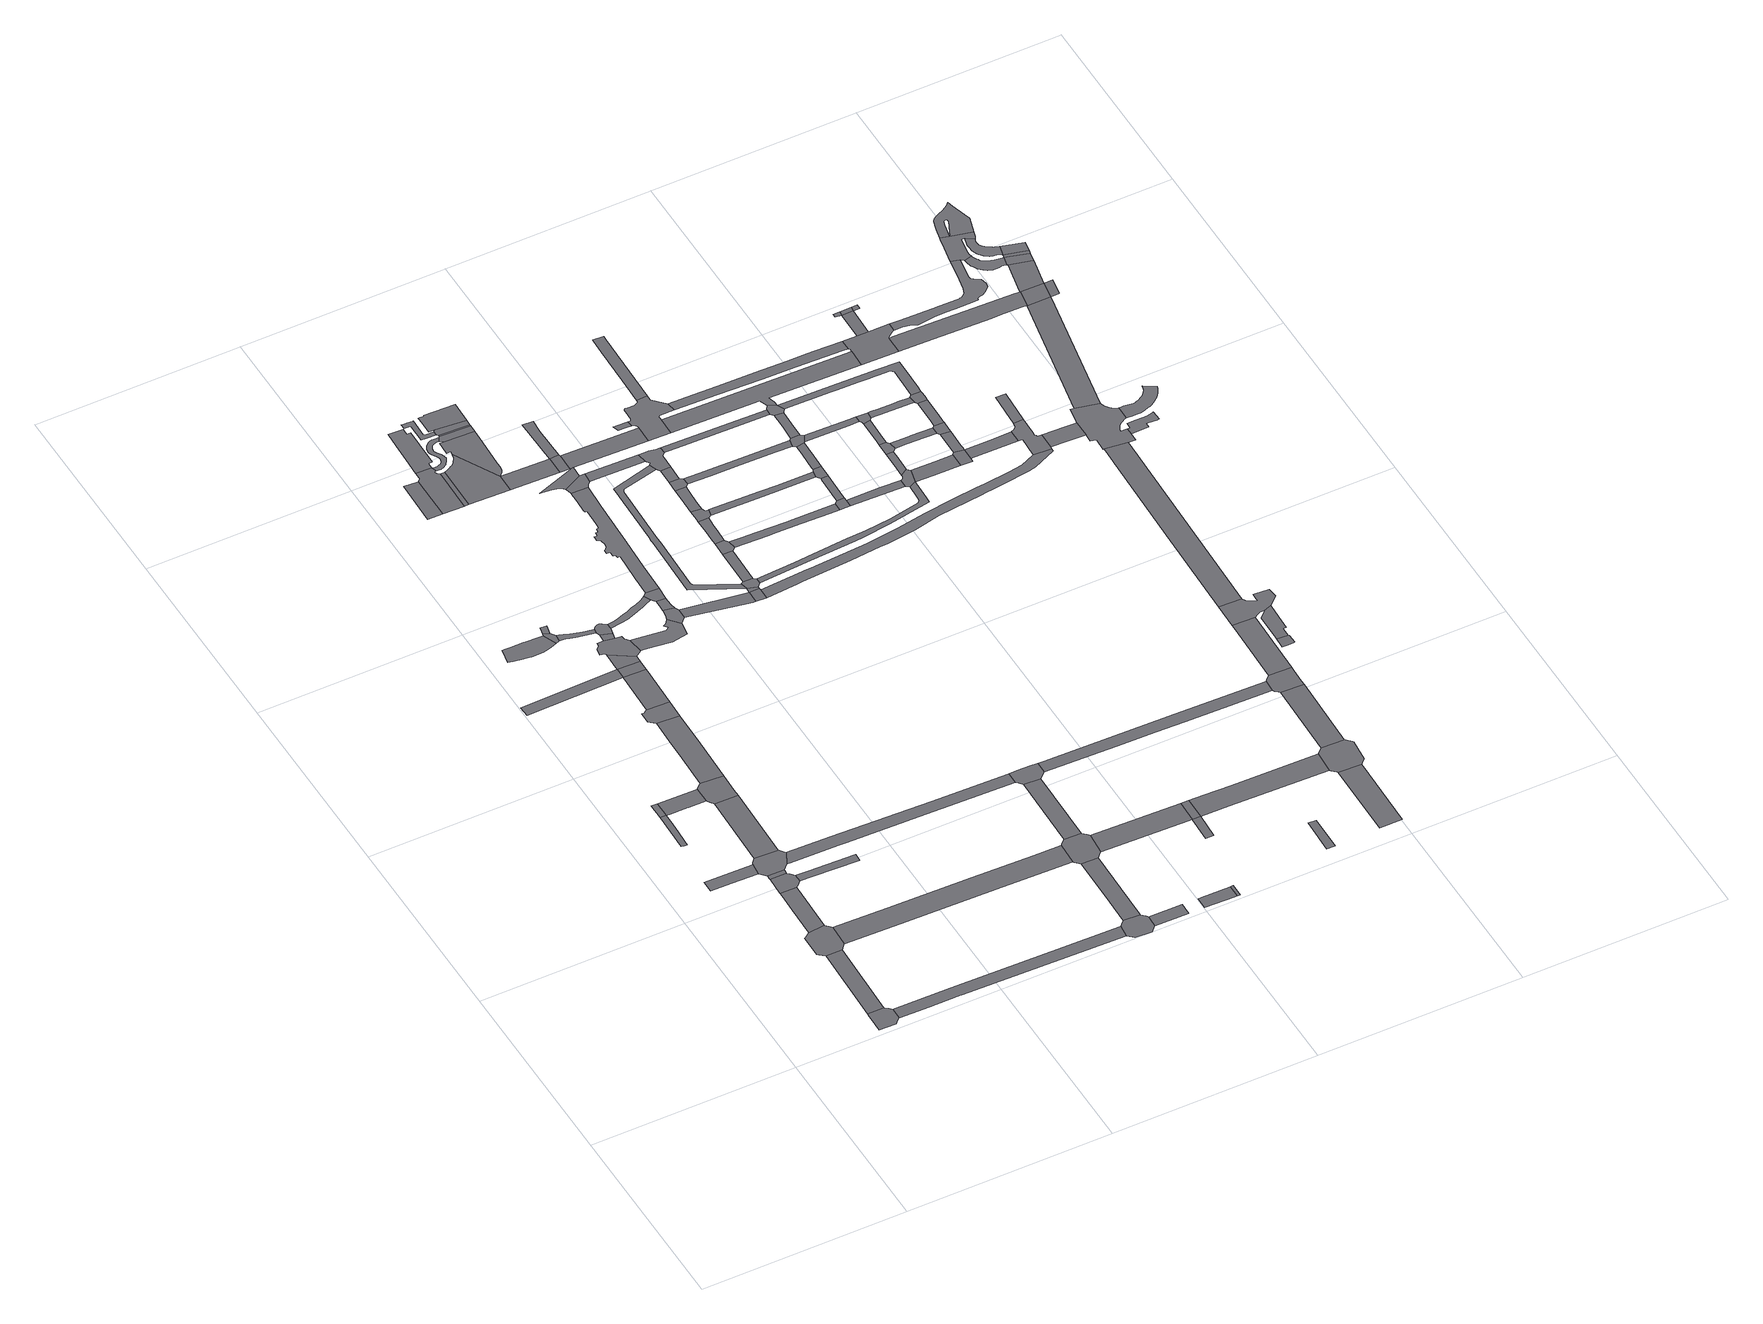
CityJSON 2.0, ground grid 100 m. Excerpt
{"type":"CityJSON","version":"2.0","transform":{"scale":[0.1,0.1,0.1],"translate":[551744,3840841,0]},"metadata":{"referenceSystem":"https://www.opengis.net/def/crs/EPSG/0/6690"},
"CityObjects":{
"road1":{"type":"Road","geometry":[{"type":"MultiSurface","lod":"1","boundaries":[[[0,1,2,3,4,5,6,7,8,9,10,11]]]}]},
"road2":{"type":"Road","attributes":{"RoadStructureAttribute.sectionType":"1"},"geometry":[{"type":"MultiSurface","lod":"1","boundaries":[[[12,13,14,0,11]]]}]},
"road3":{"type":"Road","attributes":{"RoadStructureAttribute.sectionType":"1"},"geometry":[{"type":"MultiSurface","lod":"1","boundaries":[[[15,16,17,18,19,20]]]}]},
"road4":{"type":"Road","geometry":[{"type":"MultiSurface","lod":"1","boundaries":[[[21,22,23,24,25,26,27,14,13,28,29,30]]]}]},
"road5":{"type":"Road","geometry":[{"type":"MultiSurface","lod":"1","boundaries":[[[31,32,33,34,35,36,37,38,39]]]}]},
"road6":{"type":"Road","geometry":[{"type":"MultiSurface","lod":"1","boundaries":[[[40,31,39,41]]]}]},
"road7":{"type":"Road","attributes":{"RoadStructureAttribute.sectionType":"1"},"geometry":[{"type":"MultiSurface","lod":"1","boundaries":[[[42,43,44,45,46,23,22,47,48]]]}]},
"road8":{"type":"Road","geometry":[{"type":"MultiSurface","lod":"1","boundaries":[[[49,50,51,42,48,52,53,54,55,56,57,58,59]]]}]},
"road9":{"type":"Road","attributes":{"RoadStructureAttribute.sectionType":"1"},"geometry":[{"type":"MultiSurface","lod":"1","boundaries":[[[60,61,62,49,59,63,64,65]]]}]},
"road10":{"type":"Road","attributes":{"RoadStructureAttribute.sectionType":"1"},"geometry":[{"type":"MultiSurface","lod":"1","boundaries":[[[41,39,66,67,68,69,70]]]}]},
"road11":{"type":"Road","geometry":[{"type":"MultiSurface","lod":"1","boundaries":[[[71,72,20,19,73,74,60,65,75,76,77,78,79]]]}]},
"road12":{"type":"Road","attributes":{"RoadStructureAttribute.sectionType":"1"},"geometry":[{"type":"MultiSurface","lod":"1","boundaries":[[[80,71,79,81]]]}]},
"road13":{"type":"Road","attributes":{"RoadStructureAttribute.sectionType":"1"},"geometry":[{"type":"MultiSurface","lod":"1","boundaries":[[[82,83,84,85]]]}]},
"road14":{"type":"Road","geometry":[{"type":"MultiSurface","lod":"1","boundaries":[[[86,87,88,70,69,89,90,80,81,91,92]]]}]},
"road15":{"type":"Road","attributes":{"RoadStructureAttribute.sectionType":"1"},"geometry":[{"type":"MultiSurface","lod":"1","boundaries":[[[93,94,95,96,97,55,54]]]}]},
"road16":{"type":"Road","attributes":{"RoadStructureAttribute.sectionType":"1"},"geometry":[{"type":"MultiSurface","lod":"1","boundaries":[[[98,99,100,101,102,103,104,105,106,107,108,109,110,111,112,113,114]]]}]},
"road17":{"type":"Road","attributes":{"RoadStructureAttribute.sectionType":"1"},"geometry":[{"type":"MultiSurface","lod":"1","boundaries":[[[115,116,117,86,92,118,119]]]}]},
"road18":{"type":"Road","attributes":{"RoadStructureAttribute.sectionType":"1"},"geometry":[{"type":"MultiSurface","lod":"1","boundaries":[[[120,121,8,7,122,123,124,125,126,127,128,129]]]}]},
"road19":{"type":"Road","geometry":[{"type":"MultiSurface","lod":"1","boundaries":[[[130,114,113,131,132,133]]]}]},
"road20":{"type":"Road","geometry":[{"type":"MultiSurface","lod":"1","boundaries":[[[134,135,136,137,138,139,140,115,119,141]]]}]},
"road21":{"type":"Road","geometry":[{"type":"MultiSurface","lod":"1","boundaries":[[[142,143,130,133]]]}]},
"road22":{"type":"Road","attributes":{"RoadStructureAttribute.sectionType":"1"},"geometry":[{"type":"MultiSurface","lod":"1","boundaries":[[[85,134,141,144]]]}]},
"road23":{"type":"Road","attributes":{"RoadStructureAttribute.sectionType":"1"},"geometry":[{"type":"MultiSurface","lod":"1","boundaries":[[[145,146,147,148,149,150,132,131,151,152,153,154,155,156]]]}]},
"road24":{"type":"Road","attributes":{"RoadStructureAttribute.sectionType":"1"},"geometry":[{"type":"MultiSurface","lod":"1","boundaries":[[[157,158,159,30,29,160,161,162,163]]]}]},
"road25":{"type":"Road","geometry":[{"type":"MultiSurface","lod":"1","boundaries":[[[82,85,144,164]]]}]},
"road26":{"type":"Road","attributes":{"RoadStructureAttribute.sectionType":"1"},"geometry":[{"type":"MultiSurface","lod":"1","boundaries":[[[165,82,164,166]]]}]},
"road27":{"type":"Road","geometry":[{"type":"MultiSurface","lod":"1","boundaries":[[[167,168,169,170,171,172,173,165,166,174,175,176,177,178,179]]]}]},
"road28":{"type":"Road","attributes":{"RoadStructureAttribute.sectionType":"1"},"geometry":[{"type":"MultiSurface","lod":"1","boundaries":[[[180,167,179,181]]]}]},
"road29":{"type":"Road","geometry":[{"type":"MultiSurface","lod":"1","boundaries":[[[182,183,184,185,186,156,155,180,181,187,188]]]}]},
"road30":{"type":"Road","attributes":{"RoadStructureAttribute.sectionType":"1"},"geometry":[{"type":"MultiSurface","lod":"1","boundaries":[[[189,190,191,192]]]}]},
"road31":{"type":"Road","attributes":{"RoadStructureAttribute.sectionType":"1"},"geometry":[{"type":"MultiSurface","lod":"1","boundaries":[[[193,194,76,75,195,196,197,198,199,200]]]}]},
"road32":{"type":"Road","geometry":[{"type":"MultiSurface","lod":"1","boundaries":[[[201,202,203,192,191,204,205,206,207,208,209,210,211]]]}]},
"road33":{"type":"Road","attributes":{"RoadStructureAttribute.sectionType":"1"},"geometry":[{"type":"MultiSurface","lod":"1","boundaries":[[[212,213,214,215,216,217,218,176,175,219,220,221,222,223]]]}]},
"road34":{"type":"Road","attributes":{"RoadStructureAttribute.sectionType":"1"},"geometry":[{"type":"MultiSurface","lod":"1","boundaries":[[[224,225,226,227,228,229,230,231,232,188,187,233,234,235,236,237,238,239,240,241]]]}]},
"road35":{"type":"Road","attributes":{"RoadStructureAttribute.sectionType":"1"},"geometry":[{"type":"MultiSurface","lod":"1","boundaries":[[[205,204,242,243]]]}]},
"road36":{"type":"Road","geometry":[{"type":"MultiSurface","lod":"1","boundaries":[[[244,245,246,247,201,211,248,249,250,251,252,253,254]]]}]},
"road37":{"type":"Road","geometry":[{"type":"MultiSurface","lod":"1","boundaries":[[[255,256,257,258,259,260,261,262,263,264,265,266,267,268,269,270,271,272,273,274,211,210,275,276,277,278,279,280,281,282,283,284,285,286,287,288,289,290,291,292,293,294,295,296,297]]]}]},
"road38":{"type":"Road","geometry":[{"type":"MultiSurface","lod":"1","boundaries":[[[298,299,300,212,223,301,302,303]]]}]},
"road39":{"type":"Road","geometry":[{"type":"MultiSurface","lod":"1","boundaries":[[[304,305,306,307,308,309,310,243,242,311,312]]]}]},
"road40":{"type":"Road","attributes":{"RoadStructureAttribute.sectionType":"1"},"geometry":[{"type":"MultiSurface","lod":"1","boundaries":[[[313,314,298,303,315,316]]]}]},
"road41":{"type":"Road","geometry":[{"type":"MultiSurface","lod":"1","boundaries":[[[317,224,241,313,316,318]]]}]},
"road42":{"type":"Road","attributes":{"RoadStructureAttribute.sectionType":"1"},"geometry":[{"type":"MultiSurface","lod":"1","boundaries":[[[319,320,321,322,323,324,325,326,327,328,329,330,331,332,333,334]]]}]},
"road43":{"type":"Road","geometry":[{"type":"MultiSurface","lod":"1","boundaries":[[[335,336,337,129,128,338,339,340,341,342,343,344,345,346]]]}]},
"road44":{"type":"Road","attributes":{"RoadStructureAttribute.sectionType":"1"},"geometry":[{"type":"MultiSurface","lod":"1","boundaries":[[[347,348,349,304,312,350,351,352,353,354,355,356]]]}]},
"road45":{"type":"Road","geometry":[{"type":"MultiSurface","lod":"1","boundaries":[[[357,297,296,358,359,356,355,360]]]}]},
"road46":{"type":"Road","attributes":{"RoadStructureAttribute.sectionType":"1"},"geometry":[{"type":"MultiSurface","lod":"1","boundaries":[[[361,362,335,346,363,364,365]]]}]},
"road47":{"type":"Road","attributes":{"RoadStructureAttribute.sectionType":"1"},"geometry":[{"type":"MultiSurface","lod":"1","boundaries":[[[366,357,360,367]]]}]},
"road48":{"type":"Road","attributes":{"RoadStructureAttribute.sectionType":"1"},"geometry":[{"type":"MultiSurface","lod":"1","boundaries":[[[368,369,370,371,372,373,374,375,376,377,378,379,380,381,382,383,384,385,386,387,388,389,390,391,392,393,394,395,396,397,398,399,400,401,317,318,402,403,404,405,406,407,408,409,410]]]}]},
"road49":{"type":"Road","geometry":[{"type":"MultiSurface","lod":"1","boundaries":[[[411,412,334,333,413,414,366,367,415]]]}]},
"road50":{"type":"Road","attributes":{"RoadStructureAttribute.sectionType":"1"},"geometry":[{"type":"MultiSurface","lod":"1","boundaries":[[[416,417,418,419,420,421,411,415,422]]]}]},
"road51":{"type":"Road","attributes":{"RoadStructureAttribute.sectionType":"1"},"geometry":[{"type":"MultiSurface","lod":"1","boundaries":[[[302,301,423,424,425]]]}]},
"road52":{"type":"Road","attributes":{"RoadStructureAttribute.sectionType":"1"},"geometry":[{"type":"MultiSurface","lod":"1","boundaries":[[[312,311,426,427]]]}]},
"road53":{"type":"Road","attributes":{"RoadStructureAttribute.sectionType":"1"},"geometry":[{"type":"MultiSurface","lod":"1","boundaries":[[[344,428,343,342,429,430]]]}]},
"road54":{"type":"Road","geometry":[{"type":"MultiSurface","lod":"1","boundaries":[[[431,432,433,163,162,434,435,361,365,436,437,438,439,440,441,442]]]}]},
"road55":{"type":"Road","attributes":{"RoadStructureAttribute.sectionType":"1"},"geometry":[{"type":"MultiSurface","lod":"1","boundaries":[[[443,444,445,446,447,448,449,450]]]}]},
"road56":{"type":"Road","geometry":[{"type":"MultiSurface","lod":"1","boundaries":[[[450,449,451,368,410,452,453,454,455]]]}]},
"road57":{"type":"Road","attributes":{"RoadStructureAttribute.sectionType":"1"},"geometry":[{"type":"MultiSurface","lod":"1","boundaries":[[[456,457,431,442,458]]]}]},
"road58":{"type":"Road","geometry":[{"type":"MultiSurface","lod":"1","boundaries":[[[459,427,426,460,461]]]}]},
"road59":{"type":"Road","geometry":[{"type":"MultiSurface","lod":"1","boundaries":[[[462,425,424,463,464]]]}]},
"road60":{"type":"Road","attributes":{"RoadStructureAttribute.sectionType":"1"},"geometry":[{"type":"MultiSurface","lod":"1","boundaries":[[[465,466,467,468,469,470,471,472,473,474,475,476,477,478,479,480]]]}]},
"road61":{"type":"Road","attributes":{"RoadStructureAttribute.sectionType":"1"},"geometry":[{"type":"MultiSurface","lod":"1","boundaries":[[[471,425,462,481]]]}]},
"road62":{"type":"Road","attributes":{"RoadStructureAttribute.sectionType":"1"},"geometry":[{"type":"MultiSurface","lod":"1","boundaries":[[[482,483,484,427,459]]]}]},
"road63":{"type":"Road","geometry":[{"type":"MultiSurface","lod":"1","boundaries":[[[485,472,471,481,486,487,488]]]}]},
"road64":{"type":"Road","geometry":[{"type":"MultiSurface","lod":"1","boundaries":[[[489,490,491,200,199,492,456,458,493,494,495]]]}]},
"road65":{"type":"Road","attributes":{"RoadStructureAttribute.sectionType":"1"},"geometry":[{"type":"MultiSurface","lod":"1","boundaries":[[[496,485,488,497]]]}]},
"road66":{"type":"Road","attributes":{"RoadStructureAttribute.sectionType":"1"},"geometry":[{"type":"MultiSurface","lod":"1","boundaries":[[[498,499,500,501,502,503]]]}]},
"road67":{"type":"Road","geometry":[{"type":"MultiSurface","lod":"1","boundaries":[[[504,496,497,505,506,507]]]}]},
"road68":{"type":"Road","attributes":{"RoadStructureAttribute.sectionType":"1"},"geometry":[{"type":"MultiSurface","lod":"1","boundaries":[[[455,454,508,509,510]]]}]},
"road69":{"type":"Road","attributes":{"RoadStructureAttribute.sectionType":"1"},"geometry":[{"type":"MultiSurface","lod":"1","boundaries":[[[511,512,513,514,504,507,515,516,517,518]]]}]},
"road70":{"type":"Road","attributes":{"RoadStructureAttribute.sectionType":"1"},"geometry":[{"type":"MultiSurface","lod":"1","boundaries":[[[439,438,519,520,521]]]}]},
"road71":{"type":"Road","geometry":[{"type":"MultiSurface","lod":"1","boundaries":[[[503,502,522,523]]]}]},
"road72":{"type":"Road","attributes":{"RoadStructureAttribute.sectionType":"1"},"geometry":[{"type":"MultiSurface","lod":"1","boundaries":[[[461,460,443,524,525]]]}]},
"road73":{"type":"Road","geometry":[{"type":"MultiSurface","lod":"1","boundaries":[[[526,527,511,518,528,529,530,531]]]}]},
"road74":{"type":"Road","attributes":{"RoadStructureAttribute.sectionType":"1"},"geometry":[{"type":"MultiSurface","lod":"1","boundaries":[[[532,533,526,531,534,535,536]]]}]},
"road75":{"type":"Road","geometry":[{"type":"MultiSurface","lod":"1","boundaries":[[[537,532,536,538,539,540]]]}]},
"road76":{"type":"Road","attributes":{"RoadStructureAttribute.sectionType":"1"},"geometry":[{"type":"MultiSurface","lod":"1","boundaries":[[[541,537,540,542]]]}]},
"road77":{"type":"Road","geometry":[{"type":"MultiSurface","lod":"1","boundaries":[[[543,544,545,510,509,546,465,480,541,542,547,548,549]]]}]},
"road78":{"type":"Road","geometry":[{"type":"MultiSurface","lod":"1","boundaries":[[[550,551,552,553,554,555,556]]]}]},
"road79":{"type":"Road","geometry":[{"type":"MultiSurface","lod":"1","boundaries":[[[520,557,558,559]]]}]},
"road80":{"type":"Road","geometry":[{"type":"MultiSurface","lod":"1","boundaries":[[[521,520,559,560]]]}]},
"road81":{"type":"Road","attributes":{"RoadStructureAttribute.sectionType":"1"},"geometry":[{"type":"MultiSurface","lod":"1","boundaries":[[[561,562,563,564,565,506,505,566,567,568,569,570,571]]]}]},
"road82":{"type":"Road","geometry":[{"type":"MultiSurface","lod":"1","boundaries":[[[572,573,574,575,576,577,578,579,580,581,582,556,555,583,584,585,586,525,524,587,588,589,590,591,592,593]]]}]},
"road83":{"type":"Road","attributes":{"RoadStructureAttribute.sectionType":"1"},"geometry":[{"type":"MultiSurface","lod":"1","boundaries":[[[594,595,596,529,528,597,598,599]]]}]},
"road84":{"type":"Road","attributes":{"RoadStructureAttribute.sectionType":"1"},"geometry":[{"type":"MultiSurface","lod":"1","boundaries":[[[600,601,602,603,604,605,606,607,608,609,610,611,612,613,614,615,616,617,618,487,486]]]}]},
"road85":{"type":"Road","attributes":{"RoadStructureAttribute.sectionType":"1"},"geometry":[{"type":"MultiSurface","lod":"1","boundaries":[[[619,620,621,622,539,538,623,624,625,626,627,628]]]}]},
"road86":{"type":"Road","attributes":{"RoadStructureAttribute.sectionType":"1"},"geometry":[{"type":"MultiSurface","lod":"1","boundaries":[[[629,630,631,632,574,573,633,634,635]]]}]},
"road87":{"type":"Road","attributes":{"RoadStructureAttribute.sectionType":"1"},"geometry":[{"type":"MultiSurface","lod":"1","boundaries":[[[636,637,549,548,638,639,640,641,642]]]}]},
"road88":{"type":"Road","attributes":{"RoadStructureAttribute.sectionType":"1"},"geometry":[{"type":"MultiSurface","lod":"1","boundaries":[[[643,644,495,494,645,646,647,648,649,650,651]]]}]},
"road89":{"type":"Road","geometry":[{"type":"MultiSurface","lod":"1","boundaries":[[[652,571,570,653,654,655]]]}]},
"road90":{"type":"Road","geometry":[{"type":"MultiSurface","lod":"1","boundaries":[[[656,657,658,659]]]}]},
"road91":{"type":"Road","attributes":{"RoadStructureAttribute.sectionType":"1"},"geometry":[{"type":"MultiSurface","lod":"1","boundaries":[[[660,661,662,652,655,663,664]]]}]},
"road92":{"type":"Road","attributes":{"RoadStructureAttribute.sectionType":"1"},"geometry":[{"type":"MultiSurface","lod":"1","boundaries":[[[665,666,560,559,667,668,669]]]}]},
"road93":{"type":"Road","geometry":[{"type":"MultiSurface","lod":"1","boundaries":[[[670,671,599,598,660,664]]]}]},
"road94":{"type":"Road","attributes":{"RoadStructureAttribute.sectionType":"1"},"geometry":[{"type":"MultiSurface","lod":"1","boundaries":[[[672,673,674,675,676,671,670]]]}]},
"road95":{"type":"Road","attributes":{"RoadStructureAttribute.sectionType":"1"},"geometry":[{"type":"MultiSurface","lod":"1","boundaries":[[[677,678,679,680,681,682,683,684,685,686,687,688,689,464,463,690,691,692,693,694,695,696,697,698,699,700,701,702,703,704]]]}]},
"road96":{"type":"Road","geometry":[{"type":"MultiSurface","lod":"1","boundaries":[[[705,706,628,627,674,673,707,708]]]}]},
"road97":{"type":"Road","attributes":{"RoadStructureAttribute.sectionType":"1"},"geometry":[{"type":"MultiSurface","lod":"1","boundaries":[[[709,654,653,710,711]]]}]},
"road98":{"type":"Road","attributes":{"RoadStructureAttribute.sectionType":"1"},"geometry":[{"type":"MultiSurface","lod":"1","boundaries":[[[712,713,714,706,705,715,716]]]}]},
"road99":{"type":"Road","geometry":[{"type":"MultiSurface","lod":"1","boundaries":[[[717,642,641,712,716,718,719]]]}]},
"road100":{"type":"Road","geometry":[{"type":"MultiSurface","lod":"1","boundaries":[[[588,587,720,717,719,721,722,723,724]]]}]},
"road101":{"type":"Road","attributes":{"RoadStructureAttribute.sectionType":"1"},"geometry":[{"type":"MultiSurface","lod":"1","boundaries":[[[725,708,707,726,727,728]]]}]},
"road102":{"type":"Road","attributes":{"RoadStructureAttribute.sectionType":"1"},"geometry":[{"type":"MultiSurface","lod":"1","boundaries":[[[729,730,731,732,733,734,593,592,735,736,737,738,739,740]]]}]},
"road103":{"type":"Road","geometry":[{"type":"MultiSurface","lod":"1","boundaries":[[[741,742,743,744,745,711,710,609,608,746]]]}]},
"road104":{"type":"Road","attributes":{"RoadStructureAttribute.sectionType":"1"},"geometry":[{"type":"MultiSurface","lod":"1","boundaries":[[[747,748,749,750]]]}]},
"road105":{"type":"Road","attributes":{"RoadStructureAttribute.sectionType":"1"},"geometry":[{"type":"MultiSurface","lod":"1","boundaries":[[[751,752,753,742,741,754,755]]]}]},
"road106":{"type":"Road","geometry":[{"type":"MultiSurface","lod":"1","boundaries":[[[756,751,755,757,758,759]]]}]},
"road107":{"type":"Road","attributes":{"RoadStructureAttribute.sectionType":"1"},"geometry":[{"type":"MultiSurface","lod":"1","boundaries":[[[760,761,762,763,756,759]]]}]},
"road108":{"type":"Road","geometry":[{"type":"MultiSurface","lod":"1","boundaries":[[[764,765,766,669,668,767,768,747,750,769,770,771,772,773,774,775]]]}]},
"road109":{"type":"Road","attributes":{"RoadStructureAttribute.sectionType":"1"},"geometry":[{"type":"MultiSurface","lod":"1","boundaries":[[[776,746,608,777,778,779,780]]]}]},
"road110":{"type":"Road","geometry":[{"type":"MultiSurface","lod":"1","boundaries":[[[728,727,781,782,762,761,783,784]]]}]},
"road111":{"type":"Road","attributes":{"RoadStructureAttribute.sectionType":"1"},"geometry":[{"type":"MultiSurface","lod":"1","boundaries":[[[785,786,787,788,789,719,718,790,791,792,793,794,795,796,797,798,799,800,801,802]]]}]},
"road112":{"type":"Road","attributes":{"RoadStructureAttribute.sectionType":"1"},"geometry":[{"type":"MultiSurface","lod":"1","boundaries":[[[803,804,758,757,805,806,807,808,809]]]}]},
"road113":{"type":"Road","attributes":{"RoadStructureAttribute.sectionType":"1"},"geometry":[{"type":"MultiSurface","lod":"1","boundaries":[[[810,764,775,811,812]]]}]},
"road114":{"type":"Road","attributes":{"RoadStructureAttribute.sectionType":"1"},"geometry":[{"type":"MultiSurface","lod":"1","boundaries":[[[813,814,815,816,817,818,784,783,819,820,821,822]]]}]},
"road115":{"type":"Road","geometry":[{"type":"MultiSurface","lod":"1","boundaries":[[[823,780,779,824,825,826]]]}]},
"road116":{"type":"Road","geometry":[{"type":"MultiSurface","lod":"1","boundaries":[[[827,828,829,651,650,830,831,810,812,832,833,834]]]}]},
"road117":{"type":"Road","attributes":{"RoadStructureAttribute.sectionType":"1"},"geometry":[{"type":"MultiSurface","lod":"1","boundaries":[[[835,836,823,826,837,838,839]]]}]},
"road118":{"type":"Road","geometry":[{"type":"MultiSurface","lod":"1","boundaries":[[[840,809,808,835,839,841,842]]]}]},
"road119":{"type":"Road","attributes":{"RoadStructureAttribute.sectionType":"1"},"geometry":[{"type":"MultiSurface","lod":"1","boundaries":[[[843,844,827,834,845]]]}]},
"road120":{"type":"Road","attributes":{"RoadStructureAttribute.sectionType":"1"},"geometry":[{"type":"MultiSurface","lod":"1","boundaries":[[[846,847,840,842,848,849,850,851]]]}]},
"road121":{"type":"Road","geometry":[{"type":"MultiSurface","lod":"1","boundaries":[[[801,822,821,846,851,852,853,802]]]}]},
"road122":{"type":"Road","geometry":[{"type":"MultiSurface","lod":"1","boundaries":[[[854,826,825,855,856]]]}]},
"road123":{"type":"Road","geometry":[{"type":"MultiSurface","lod":"1","boundaries":[[[857,858,859,860,861,862,863]]]}]},
"road124":{"type":"Road","geometry":[{"type":"MultiSurface","lod":"1","boundaries":[[[740,739,864,865,724,723,866,867,868,869,870,871,872,873,874]]]}]},
"road125":{"type":"Road","geometry":[{"type":"MultiSurface","lod":"1","boundaries":[[[875,843,845,876,877,878,879,880,881,882,883,884,885,886,887,888,889,890,891]]]}]},
"road126":{"type":"Road","attributes":{"RoadStructureAttribute.sectionType":"1"},"geometry":[{"type":"MultiSurface","lod":"1","boundaries":[[[892,893,894,895,881,880,896,897,898,857,863]]]}]},
"road127":{"type":"Road","geometry":[{"type":"MultiSurface","lod":"1","boundaries":[[[899,900,901,902]]]}]},
"road128":{"type":"Road","attributes":{"RoadStructureAttribute.sectionType":"1"},"geometry":[{"type":"MultiSurface","lod":"1","boundaries":[[[901,874,873,903]]]}]},
"road129":{"type":"Road","geometry":[{"type":"MultiSurface","lod":"1","boundaries":[[[904,902,901,903]]]}]},
"road130":{"type":"Road","geometry":[{"type":"MultiSurface","lod":"1","boundaries":[[[905,906,907,908,909,910,911,912,913,914,856,855,915,916,677,704,917,918,919]]]}]},
"road131":{"type":"Road","geometry":[{"type":"MultiSurface","lod":"1","boundaries":[[[920,921,904,903]]]}]},
"road132":{"type":"Road","attributes":{"RoadStructureAttribute.sectionType":"1"},"geometry":[{"type":"MultiSurface","lod":"1","boundaries":[[[922,923,924,925,875,891,926,927,928]]]}]},
"road133":{"type":"Road","geometry":[{"type":"MultiSurface","lod":"1","boundaries":[[[929,930,931,932,912,911]]]}]},
"road134":{"type":"Road","attributes":{"RoadStructureAttribute.sectionType":"1"},"geometry":[{"type":"MultiSurface","lod":"1","boundaries":[[[933,919,918,934,935,936]]]}]},
"road135":{"type":"Road","geometry":[{"type":"MultiSurface","lod":"1","boundaries":[[[937,938,936,935,939,940,941,942,922,928,943,944,945,946,947,948,949,950,951,952,953,954,955,956,957,958,959,960,961,962]]]}]},
"road136":{"type":"Road","attributes":{"RoadStructureAttribute.sectionType":"1"},"geometry":[{"type":"MultiSurface","lod":"1","boundaries":[[[963,964,965,966,967,867,866,968,969,970,971,972,973]]]}]},
"road137":{"type":"Road","attributes":{"RoadStructureAttribute.sectionType":"1"},"geometry":[{"type":"MultiSurface","lod":"1","boundaries":[[[974,975,976,977,978,979,980,981,982,983,984,985,986,987,872,871,988,989,990,991,992,993,994,995,996,997,998,999,1000,1001,1002,1003,1004,1005,1006,1007,1008,1009,1010,1011,1012,1013,1014]]]}]},
"road138":{"type":"Road","attributes":{"RoadStructureAttribute.sectionType":"1"},"geometry":[{"type":"MultiSurface","lod":"1","boundaries":[[[1015,1016,1017,1018,1019,1020,1021,945,944,1022,1023,1024,1025,1026]]]}]},
"road139":{"type":"Road","attributes":{"RoadStructureAttribute.sectionType":"1"},"geometry":[{"type":"MultiSurface","lod":"1","boundaries":[[[1027,962,961,1028,1029]]]}]},
"road140":{"type":"Road","attributes":{"RoadStructureAttribute.sectionType":"1"},"geometry":[{"type":"MultiSurface","lod":"1","boundaries":[[[1030,1031,1032,1033,1034,1035,1036,1037,1038,1039,1040,1041,1042,955,954,1043,1044,1045,1046,1047,1048,1049,1050,1051,1052,1053,1054,1055,1056,1057,1058]]]}]},
"road141":{"type":"Road","geometry":[{"type":"MultiSurface","lod":"1","boundaries":[[[1059,1060,1061,974,1014,1062,1063,1064,1065,1066,1067,1068,1069,1070,1071,1072,1073,1074]]]}]},
"road142":{"type":"Road","attributes":{"RoadStructureAttribute.sectionType":"1"},"geometry":[{"type":"MultiSurface","lod":"1","boundaries":[[[1075,1076,1077,1078,1079,1080,1081,1082,1083,1084,1064,1063,1085,1086,1087,1088,1089,1090,1091,1092,1093,1094,1095,1096,1097,1098,1099]]]}]},
"road143":{"type":"Road","geometry":[{"type":"MultiSurface","lod":"1","boundaries":[[[973,972,1027,1029,1100]]]}]},
"road144":{"type":"Road","attributes":{"RoadStructureAttribute.sectionType":"1"},"geometry":[{"type":"MultiSurface","lod":"1","boundaries":[[[1070,1101,1102,1103,1104,1105,1106,1107,1108,1109,1110,1111,1112,1113,1114,1115,1116,1117,1118,1119,1120,1121,1122,1123,1124,1071]]]}]},
"road145":{"type":"Road","geometry":[{"type":"MultiSurface","lod":"1","boundaries":[[[1073,1125,1126,1127,1128,1129,1130,1131,1132,1133,1134,1135,1136,1137,1138,1139,1140,1141,1059,1074],[1142,1143,1144,1145,1146,1147,1148,1149,1150,1151,1152,1153,1154,1155,1074]]]}]},
"road146":{"type":"Road","attributes":{"RoadStructureAttribute.sectionType":"1"},"geometry":[{"type":"MultiSurface","lod":"1","boundaries":[[[1156,1157,973,1100,1158]]]}]},
"road147":{"type":"Road","attributes":{"RoadStructureAttribute.sectionType":"7"},"geometry":[{"type":"MultiSurface","lod":"1","boundaries":[[[1100,1029,1159,1160]]]}]},
"road148":{"type":"Road","geometry":[{"type":"MultiSurface","lod":"1","boundaries":[[[1099,1098,1156,1158,1161]]]}]},
"road149":{"type":"Road","attributes":{"RoadStructureAttribute.sectionType":"1"},"geometry":[{"type":"MultiSurface","lod":"1","boundaries":[[[1114,1162,1163,1099,1161,1164]]]}]},
"road150":{"type":"Road","attributes":{"RoadStructureAttribute.sectionType":"1"},"geometry":[{"type":"MultiSurface","lod":"1","boundaries":[[[1115,1114,1164,1165]]]}]}
},
"vertices":[
[426,141,0],[426,135,0],[426,134,0],[424,68,0],[423,31,0],[504,29,0],[522,45,0],[533,55,0],[533,114,0],[521,125,0],[505,139,0],[504,140,0],
[516,535,0],[516,537,0],[437,535,0],
[425,1176,0],[192,1180,0],[191,1120,0],[292,1118,0],[421,1114,0],[426,1176,0],
[539,682,0],[519,703,0],[440,695,0],[414,677,0],[409,674,0],[406,563,0],[414,556,0],[537,560,0],[541,564,0],[546,674,0],
[214,1617,0],[210,1418,0],[224,1417,0],[237,1416,0],[238,1416,0],[239,1448,0],[241,1502,0],[243,1552,0],[244,1616,0],
[216,1698,0],[245,1697,0],
[447,966,0],[446,948,0],[443,829,0],[443,800,0],[440,697,0],[526,953,0],[526,963,0],
[449,1060,0],[449,1057,0],[447,968,0],[528,965,0],[535,971,0],[556,992,0],[557,1032,0],[556,1032,0],[539,1051,0],[535,1054,0],[529,1061,0],
[450,1083,0],[450,1078,0],[449,1069,0],[529,1068,0],[530,1075,0],[530,1082,0],
[260,1616,0],[350,1614,0],[352,1614,0],[437,1611,0],[435,1692,0],
[451,1206,0],[432,1184,0],[423,1112,0],[448,1085,0],[558,1110,0],[589,1172,0],[581,1181,0],[567,1197,0],[564,1200,0],
[461,1580,0],[572,1576,0],
[483,2499,0],[9,2491,0],[10,2436,0],[482,2444,0],
[466,1719,0],[461,1714,0],[457,1711,0],[452,1592,0],[458,1585,0],[573,1616,0],[575,1710,0],
[618,989,0],[841,980,0],[842,1000,0],[843,1020,0],[620,1029,0],
[267,2832,0],[227,2834,0],[203,2835,0],[179,2836,0],[147,2836,0],[117,2837,0],[106,2837,0],[92,2761,0],[114,2755,0],[153,2748,0],[178,2744,0],[198,2742,0],[254,2743,0],[282,2747,0],[299,2751,0],[329,2763,0],[302,2830,0],
[474,2129,0],[471,1986,0],[469,1890,0],[581,1957,0],[585,2123,0],
[1300,99,0],[815,110,0],[627,53,0],[628,53,0],[680,52,0],[815,51,0],[833,50,0],[835,50,0],[1627,32,0],[1632,93,0],
[305,2842,0],[348,2771,0],[352,2808,0],[335,2831,0],
[477,2224,0],[470,2218,0],[468,2217,0],[460,2210,0],[446,2210,0],[446,2156,0],[465,2137,0],[587,2220,0],
[344,2877,0],[314,2880,0],
[592,2440,0],
[484,2766,0],[464,2770,0],[437,2777,0],[410,2786,0],[383,2796,0],[365,2802,0],[362,2771,0],[378,2767,0],[395,2763,0],[420,2755,0],[510,2738,0],[513,2762,0],
[1515,652,0],[1215,659,0],[809,667,0],[810,558,0],[1305,547,0],[1640,538,0],[1644,649,0],
[593,2495,0],
[486,2599,0],[594,2530,0],
[517,2681,0],[483,2680,0],[481,2663,0],[466,2647,0],[460,2613,0],[483,2607,0],[486,2606,0],[599,2534,0],[625,2551,0],[615,2631,0],[598,2648,0],[597,2669,0],[563,2671,0],
[519,2721,0],[571,2703,0],
[558,2777,0],[548,2780,0],[537,2780,0],[525,2773,0],[517,2765,0],[578,2732,0],[576,2761,0],
[211,3917,0],[207,3692,0],[277,3690,0],[280,3913,0],
[1285,1151,0],[804,1166,0],[573,1110,0],[805,1105,0],[840,1104,0],[1230,1094,0],[1654,1083,0],[1655,1142,0],
[295,3963,0],[294,3932,0],[294,3926,0],[381,3687,0],[385,3910,0],[378,3914,0],[371,3924,0],[369,3930,0],[372,3933,0],[379,3935,0],[370,3959,0],
[815,2666,0],[803,2651,0],[792,2641,0],[786,2638,0],[799,2621,0],[782,2609,0],[632,2628,0],[628,2553,0],[694,2545,0],[773,2534,0],[851,2547,0],[860,2614,0],
[796,2839,0],[773,2822,0],[744,2811,0],[715,2801,0],[692,2791,0],[662,2781,0],[635,2772,0],[610,2766,0],[590,2763,0],[638,2742,0],[668,2748,0],[696,2757,0],[730,2769,0],[759,2781,0],[783,2791,0],[805,2802,0],[810,2805,0],[813,2805,0],
[404,3687,0],[407,3910,0],
[303,4228,0],[300,4149,0],[299,4102,0],[297,4055,0],[371,3988,0],[371,3990,0],[390,3990,0],[392,4112,0],[393,4190,0],[374,4191,0],[375,4225,0],
[480,4108,0],[468,4108,0],[451,4109,0],[444,4108,0],[443,4107,0],[430,4101,0],[428,4100,0],[415,4089,0],[406,4072,0],[403,4051,0],[406,4037,0],[410,4027,0],[421,4011,0],[427,3997,0],[429,3986,0],[424,3972,0],[415,3962,0],[404,3959,0],[397,3956,0],[378,3956,0],[393,3933,0],[400,3933,0],[402,3933,0],[419,3939,0],[422,3942,0],[431,3948,0],[433,3949,0],[445,3965,0],[451,3977,0],[453,3983,0],[451,3999,0],[446,4013,0],[433,4029,0],[431,4034,0],[426,4044,0],[427,4060,0],[430,4066,0],[435,4074,0],[440,4078,0],[453,4084,0],[467,4087,0],[474,4087,0],[484,4108,0],
[827,2723,0],[826,2710,0],[822,2682,0],[887,2642,0],[889,2695,0],[879,2712,0],
[488,3991,0],[481,3968,0],[465,3942,0],[450,3929,0],[446,3928,0],[438,3923,0],[428,3918,0],[602,3682,0],[603,3774,0],
[829,2786,0],[828,2745,0],[874,2744,0],[873,2782,0],
[814,2852,0],[876,2849,0],
[441,4151,0],[435,4154,0],[437,4249,0],[434,4249,0],[409,4250,0],[396,4251,0],[380,4252,0],[381,4229,0],[410,4227,0],[413,4221,0],[413,4131,0],[428,4130,0],[431,4130,0],[435,4130,0],[483,4128,0],[482,4150,0],
[1661,120,0],[1660,119,0],[1642,102,0],[1638,22,0],[1656,4,0],[1736,0,0],[1754,18,0],[1764,28,0],[1766,82,0],[1766,88,0],[1757,98,0],[1740,116,0],
[472,4076,0],[469,4008,0],[490,4008,0],[621,3792,0],[628,3807,0],[631,3824,0],[631,3851,0],[636,3997,0],[638,4067,0],[492,4074,0],
[492,4114,0],[483,4083,0],[489,4080,0],[639,4107,0],
[1666,509,0],[1663,299,0],[1741,124,0],[1743,298,0],[1747,508,0],
[492,4121,0],[639,4114,0],
[821,3538,0],[821,3519,0],[821,3497,0],[820,3463,0],[820,3439,0],[819,3420,0],[821,3410,0],[830,3409,0],[826,3323,0],[825,3296,0],[813,3295,0],[811,3277,0],[798,3276,0],[797,3258,0],[784,3258,0],[782,3258,0],[781,3245,0],[781,3238,0],[781,3235,0],[793,3227,0],[796,3222,0],[797,3220,0],[801,3194,0],[798,3179,0],[788,3167,0],[782,3163,0],[781,3163,0],[781,3143,0],[797,3143,0],[798,3116,0],[810,3115,0],[811,3101,0],[823,3100,0],[816,2950,0],[880,2961,0],[881,3000,0],[888,3166,0],[888,3168,0],[888,3171,0],[888,3177,0],[890,3225,0],[897,3412,0],[903,3537,0],
[491,4157,0],[486,4151,0],[488,4125,0],[490,4123,0],[640,4143,0],
[493,4259,0],[491,4253,0],[473,4254,0],[464,4254,0],[464,4224,0],[463,4158,0],[643,4252,0],
[1190,2583,0],[1203,2582,0],[1205,2643,0],
[839,3675,0],[840,3767,0],
[1767,82,0],[1928,24,0],[1929,85,0],
[1673,676,0],[1651,656,0],[1649,653,0],[1644,533,0],[1646,531,0],[1766,527,0],[1769,530,0],[1774,535,0],[1783,645,0],[1778,650,0],[1772,656,0],[1755,673,0],
[905,3674,0],[704,3603,0],[733,3601,0],[758,3597,0],[781,3593,0],[800,3584,0],[812,3572,0],[902,3616,0],
[818,3556,0],[909,3548,0],[916,3556,0],[925,3562,0],[929,3615,0],
[1681,1054,0],[1677,870,0],[1761,1050,0],
[887,3772,0],[888,3674,0],[889,3762,0],
[1255,2646,0],[1255,2580,0],[1255,2634,0],
[1199,3528,0],[996,3476,0],[987,3142,0],[986,3121,0],[986,3110,0],[978,2785,0],[1207,2670,0],[1199,2706,0],[1015,2797,0],[1008,2813,0],[1015,3097,0],[1016,3118,0],[1017,3160,0],[1024,3440,0],[1031,3452,0],[1211,3494,0],
[1254,2656,0],
[883,3937,0],[887,4003,0],[835,4005,0],
[1212,2713,0],[1271,2673,0],[1273,2701,0],[1259,2711,0],
[1763,1140,0],[1722,1141,0],[1684,1142,0],[1665,1071,0],[1774,1062,0],[1793,1079,0],[1794,1139,0],
[1215,2903,0],[1263,2902,0],
[2022,84,0],[2006,84,0],[2005,23,0],[2148,20,0],[2160,19,0],[2161,83,0],
[1216,2973,0],[1281,2914,0],[1274,2957,0],[1261,2973,0],
[934,3564,0],[1194,3560,0],[1186,3608,0],
[1218,3126,0],[1218,3093,0],[1217,3056,0],[1216,3008,0],[1262,2989,0],[1263,3031,0],[1265,3085,0],[1267,3126,0],
[2194,524,0],[2214,523,0],[2216,632,0],
[2175,19,0],[2176,83,0],
[1265,3664,0],[1267,3753,0],
[1219,3195,0],[1219,3144,0],[1283,3137,0],[1293,3170,0],[1277,3172,0],[1268,3188,0],
[1222,3340,0],[1221,3281,0],[1269,3238,0],[1272,3312,0],[1273,3339,0],
[1223,3399,0],[1288,3351,0],[1286,3387,0],[1272,3397,0],
[1224,3478,0],[1273,3477,0],
[1270,3602,0],[1237,3607,0],[1218,3607,0],[1209,3541,0],[1275,3552,0],[1290,3569,0],[1290,3601,0],
[1194,3808,0],[1174,3808,0],[1172,3809,0],[1182,3781,0],[1223,3779,0],[1245,3778,0],[1243,3807,0],
[2209,393,0],[2249,392,0],[2254,522,0],
[2256,631,0],
[1779,2943,0],[1583,2947,0],[1551,2947,0],[1405,2953,0],[1338,2955,0],[1438,2911,0],[1482,2910,0],[1603,2907,0],[1739,2904,0],[1785,2903,0],[1785,2943,0],
[1390,3879,0],[1391,3906,0],[1339,3903,0],[1336,3892,0],[1330,3887,0],[1316,3881,0],[1283,3883,0],[1272,3883,0],[1264,3877,0],[1263,3818,0],[1258,3807,0],[1254,3776,0],[1263,3769,0],[1267,3764,0],[1268,3756,0],[1373,3661,0],[1374,3750,0],[1374,3760,0],[1374,3770,0],[1382,3776,0],[1451,3776,0],[1446,3823,0],
[1621,3162,0],[1536,3164,0],[1295,3170,0],[1536,3132,0],[1791,3127,0],[1795,3160,0],
[1530,2690,0],[1755,2705,0],[1794,2708,0],[1933,2724,0],[2145,2763,0],[2147,2792,0],[2148,2817,0],[2150,2864,0],[2151,2898,0],[2117,2881,0],[2114,2817,0],[2113,2791,0],[2101,2781,0],[1949,2752,0],[1825,2739,0],[1730,2733,0],[1558,2721,0],[1463,2714,0],[1311,2703,0],
[1666,3379,0],[1541,3382,0],[1439,3384,0],[1394,3384,0],[1337,3350,0],[1398,3349,0],[1540,3346,0],[1714,3342,0],[1792,3341,0],[1798,3377,0],
[1348,4318,0],[1348,4310,0],[1347,4237,0],[1342,4040,0],[1398,4244,0],[1399,4296,0],[1400,4316,0],
[1591,3593,0],[1322,3600,0],[1312,3568,0],[1379,3567,0],[1579,3563,0],[1799,3559,0],[1801,3588,0],
[2456,1123,0],[1823,1138,0],[2140,1070,0],[2332,1065,0],[2469,1062,0],[2655,1056,0],[2657,1056,0],[2890,1050,0],[2893,1112,0],
[1800,2957,0],[1836,2902,0],[1837,2942,0],[1837,2956,0],
[2679,265,0],[2639,266,0],[2634,89,0],[2674,88,0],
[1806,3109,0],[1805,3100,0],[1800,2963,0],[1838,3000,0],[1841,3108,0],
[2461,626,0],[2330,629,0],[2393,519,0],[2872,507,0],[2879,616,0],
[1842,3175,0],[1803,3173,0],
[1844,3244,0],[1846,3333,0],[1807,3328,0],[1805,3273,0],[1803,3186,0],
[2674,2804,0],[2603,2771,0],[2534,2762,0],[2418,2749,0],[2384,2745,0],[2366,2743,0],[2245,2729,0],[2095,2709,0],[1949,2686,0],[1818,2669,0],[1792,2667,0],[1510,2649,0],[1490,2648,0],[1412,2592,0],[1439,2594,0],[1680,2610,0],[1834,2622,0],[1866,2624,0],[2011,2642,0],[2144,2670,0],[2363,2694,0],[2392,2698,0],[2421,2702,0],[2474,2708,0],[2613,2725,0],[2648,2735,0],[2761,2783,0],[2761,2798,0],
[1852,3388,0],[1809,3387,0],[1849,3341,0],[1868,3373,0],
[2002,2940,0],[2101,2896,0],[2102,2937,0],
[1814,3544,0],[1812,3467,0],[1811,3425,0],[1854,3466,0],[1856,3539,0],
[1816,3612,0],[1869,3557,0],[1853,3592,0],
[1801,3650,0],[1853,3615,0],[1844,3649,0],[2288,3637,0],[2290,3728,0],
[2083,3369,0],[2069,3337,0],[2116,3336,0],[2116,3368,0],
[2154,3807,0],[2120,3808,0],[2022,3810,0],[1866,3813,0],[1681,3817,0],[1538,3820,0],[1662,3770,0],[1870,3763,0],[2037,3759,0],[2262,3753,0],[2285,3750,0],[2285,3803,0],
[2154,2984,0],[2120,2961,0],[2119,2953,0],[2113,2942,0],[2108,2938,0],[2167,2971,0],
[2901,477,0],[2895,93,0],[3005,94,0],[3012,473,0],
[2122,3105,0],[2122,3092,0],[2121,3008,0],[2156,3081,0],[2156,3104,0],
[2123,3170,0],[2173,3121,0],[2166,3158,0],[2156,3170,0],
[2157,3202,0],[2160,3320,0],[2125,3316,0],[2123,3190,0],
[2907,643,0],[2902,638,0],[2883,620,0],[2879,500,0],[2897,481,0],[3017,478,0],[3033,493,0],[3037,498,0],[3048,609,0],[3043,613,0],[3022,635,0],[3018,639,0],
[2287,2968,0],[2239,2896,0],[2305,2895,0],[2370,2893,0],[2371,2966,0],
[2122,3331,0],[2125,3326,0],[2169,3334,0],[2172,3367,0],
[2437,3399,0],[2439,3516,0],[2440,3576,0],[2335,3579,0],[2086,3585,0],[2096,3552,0],[2124,3551,0],[2178,3550,0],[2231,3549,0],[2253,3549,0],[2281,3548,0],[2304,3548,0],[2327,3547,0],[2379,3546,0],[2381,3546,0],[2393,3530,0],[2388,3375,0],[2436,3374,0],
[2271,3155,0],[2262,3156,0],[2229,3119,0],[2244,3119,0],[2270,3119,0],[2374,3116,0],[2374,3153,0],
[2916,1022,0],[3018,640,0],[3027,1018,0],
[2373,3363,0],[2321,3365,0],[2298,3365,0],[2246,3366,0],[2225,3366,0],[2187,3367,0],[2210,3333,0],[2363,3328,0],[2380,3328,0],[2375,3363,0],
[2381,2978,0],[2427,2892,0],[2428,2911,0],[2429,2971,0],
[2920,1140,0],[2906,1126,0],[2900,1120,0],[2897,1042,0],[2903,1036,0],[3027,1044,0],[3029,1114,0],[3030,1136,0],
[2384,3104,0],[2382,3015,0],[2429,2986,0],[2429,3003,0],[2431,3096,0],
[2385,3160,0],[2432,3126,0],[2432,3158,0],
[2928,1482,0],[2927,1426,0],[3038,1478,0],
[2389,3316,0],[2386,3190,0],[2432,3169,0],[2433,3180,0],[2433,3214,0],[2435,3315,0],
[2436,3326,0],[2436,3363,0],
[2552,2971,0],[2659,2909,0],[2658,2971,0],
[3056,1318,0],[3055,1265,0],[3082,1264,0],[3113,1265,0],[3115,1265,0],[3114,1312,0],[3110,1315,0],
[2292,3742,0],[2292,3740,0],[2468,3632,0],[2469,3723,0],[2470,3725,0],[2476,3733,0],[2500,3751,0],[2511,3757,0],[2512,3799,0],[2410,3801,0],[2357,3801,0],
[2931,1610,0],[3052,1487,0],[3073,1497,0],[3087,1497,0],[3090,1497,0],[3092,1496,0],[3130,1511,0],[3177,1551,0],[3172,1600,0],[3104,1604,0],[3096,1605,0],[3096,1576,0],[3096,1565,0],[3078,1570,0],[3054,1583,0],[3041,1604,0],[3041,1605,0],
[3110,1359,0],[3112,1362,0],[3126,1362,0],[3128,1432,0],[3092,1494,0],[3059,1465,0],[3056,1328,0],
[2329,3965,0],[2330,3948,0],[2358,3944,0],[2360,3965,0],
[2415,3944,0],
[2416,3966,0],
[2750,2893,0],[2744,2895,0],[2741,2898,0],[2741,2901,0],[2736,2910,0],[2737,2924,0],[2740,3014,0],[2692,3011,0],[2687,2989,0],[2676,2979,0],[2680,2908,0],[2674,2810,0],[2762,2808,0],[2762,2810,0],[2764,2893,0],
[2446,3943,0],[2446,3966,0],
[2959,2690,0],[2957,2629,0],[2956,2596,0],[2942,2065,0],[3065,2563,0],[3066,2588,0],[3068,2677,0],
[2741,3025,0],[2747,3187,0],[2699,3188,0],[2693,3047,0],
[2874,2889,0],[2845,2806,0],[2931,2803,0],[2932,2887,0],
[2946,2973,0],[2932,2895,0],[2930,2762,0],[2954,2756,0],[2958,2755,0],[2954,2690,0],[3104,2675,0],[3103,2716,0],[3103,2752,0],[3071,2753,0],[3071,2754,0],[3076,2766,0],[3083,2780,0],[3090,2788,0],[3099,2796,0],[3108,2802,0],[3116,2807,0],[3131,2811,0],[3132,2881,0],[3122,2885,0],[3105,2896,0],[3096,2903,0],[3088,2917,0],[3084,2922,0],[3077,2943,0],[2963,2970,0],
[3098,3706,0],[3092,3706,0],[3076,3706,0],[2921,3712,0],[2491,3723,0],[2636,3628,0],[2914,3622,0],[2956,3621,0],[3062,3619,0],[3085,3619,0],[3099,3706,0],
[2924,4010,0],[2922,4000,0],[2904,3895,0],[2894,3839,0],[2889,3826,0],[2884,3811,0],[2871,3800,0],[2862,3796,0],[2855,3794,0],[2848,3792,0],[2834,3792,0],[2736,3794,0],[2722,3794,0],[2563,3798,0],[2555,3757,0],[2585,3751,0],[2619,3736,0],[2702,3747,0],[2763,3746,0],[2805,3746,0],[2901,3747,0],[2918,3748,0],[2920,3757,0],[2932,3762,0],[2948,3766,0],[2964,3775,0],[2976,3785,0],[2990,3798,0],[2995,3813,0],[2995,3823,0],[2992,3839,0],[2987,3851,0],[2975,3860,0],[2967,3863,0],[2958,3870,0],[2950,3879,0],[2949,3883,0],[2949,3891,0],[2953,3923,0],[2955,3940,0],[2965,3999,0],
[3250,2790,0],[3235,2784,0],[3231,2783,0],[3216,2781,0],[3143,2781,0],[3120,2782,0],[3119,2751,0],[3191,2718,0],[3192,2742,0],[3222,2739,0],[3244,2738,0],[3253,2738,0],
[3084,3616,0],[3198,3609,0],[3199,3616,0],
[3285,2952,0],[3278,2926,0],[3267,2911,0],[3256,2898,0],[3246,2891,0],[3231,2884,0],[3223,2880,0],[3214,2877,0],[3213,2876,0],[3203,2875,0],[3184,2879,0],[3157,2880,0],[3146,2880,0],[3161,2810,0],[3186,2809,0],[3187,2809,0],[3202,2810,0],[3214,2812,0],[3224,2815,0],[3245,2823,0],[3255,2826,0],[3265,2830,0],[3286,2844,0],[3306,2861,0],[3321,2880,0],[3329,2893,0],[3333,2899,0],[3335,2904,0],[3341,2918,0],
[2952,4160,0],[2949,4148,0],[2939,4096,0],[2967,3998,0],[2980,3987,0],[3017,3997,0],[3015,4010,0],[3015,4025,0],[3016,4040,0],[3029,4106,0],[3029,4107,0],[3044,4104,0],[3083,4080,0],[3090,4096,0],[3098,4123,0],[2993,4146,0],
[3131,3922,0],[3094,3928,0],[3081,3932,0],[3068,3936,0],[3051,3947,0],[3039,3957,0],[3035,3964,0],[3032,3967,0],[3024,3981,0],[3023,3983,0],[2983,3971,0],[2988,3944,0],[2989,3943,0],[2998,3929,0],[3006,3915,0],[3024,3899,0],[3040,3887,0],[3055,3880,0],[3061,3878,0],[3073,3877,0],[3092,3879,0],[3105,3881,0],[3113,3881,0],[3126,3877,0],[3136,3923,0],
[3213,3703,0],
[3035,4063,0],[3035,4058,0],[3035,4043,0],[3037,4027,0],[3040,4014,0],[3042,4010,0],[3047,3997,0],[3062,3979,0],[3066,3973,0],[3087,3958,0],[3102,3954,0],[3117,3951,0],[3137,3944,0],[3141,3940,0],[3154,3991,0],[3133,3997,0],[3124,3999,0],[3123,4003,0],[3111,4009,0],[3102,4014,0],[3087,4029,0],[3080,4042,0],[3076,4056,0],[3078,4070,0],
[3121,4202,0],[3120,4205,0],[3092,4306,0],[3085,4332,0],[3072,4318,0],[3059,4309,0],[3043,4301,0],[3021,4290,0],[3005,4283,0],[2999,4279,0],[2987,4271,0],[2980,4263,0],[2978,4260,0],[2976,4251,0],[2972,4239,0],[2966,4219,0],[2964,4212,0],[3007,4208,0],[3008,4212,0],[3009,4216,0],[3011,4222,0],[3017,4238,0],[3023,4242,0],[3028,4242,0],[3031,4240,0],[3033,4234,0],[3032,4230,0],[3031,4226,0],[3022,4208,0],[3016,4196,0],[3009,4180,0],
[3132,3875,0],[3100,3715,0],[3240,3846,0],
[3240,3616,0],[3256,3702,0],
[3248,3892,0],
[3141,3933,0],[3139,3927,0],[3252,3909,0],
[3261,3962,0]
]}
